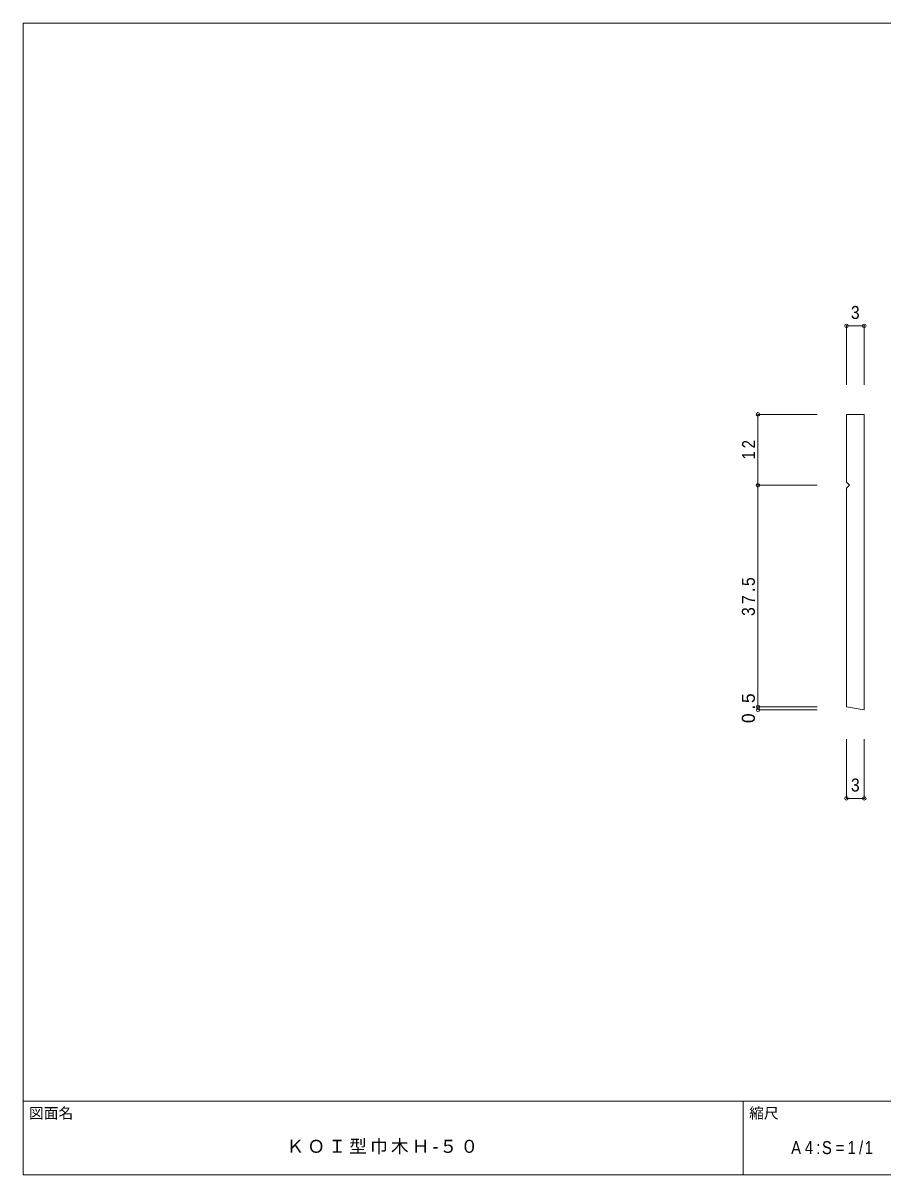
# Model space of a CAD drawing. Units: millimetres on the paper. Extents: x -141 to 141, y -98 to 98.
# Drawn here: x -141 to 4.7, y -97.5 to 97.5 of the extents above; entities that cross this region are included whole.
import ezdxf
from ezdxf.enums import TextEntityAlignment as Align

# ---------------------------------------------------------------- set-up
doc = ezdxf.new("R2010")
doc.units = ezdxf.units.MM
doc.header["$PDMODE"] = 32
doc.header["$PDSIZE"] = 0.6
for name, color, linetype, lineweight in [('0-0_ＫＢ製品', 2, 'Continuous', 9), ('0-3_寸法', 4, 'Continuous', 9), ('F-0_図面枠', 5, 'Continuous', 9), ('F-5_F-5ﾚｲﾔ', 7, 'Continuous', 9)]:
    doc.layers.add(name, color=color, linetype=linetype, lineweight=lineweight)
doc.styles.add('HGｺﾞｼｯｸM', font='')
doc.styles.get('HGｺﾞｼｯｸM').set_extended_font_data('HGｺﾞｼｯｸM')

msp = doc.modelspace()

# ---------------------------------------------------------------- linework, layer by layer
at = {"layer": '0-0_ＫＢ製品'}
for p, q in [((-1.5, 31.25), (1.5, 31.25)), ((-1.5, 31.25), (-1.5, 19.75)), ((1.5, 31.25), (1.5, -18.75)), ((-1, 19.25), (-1.5, 19.75)), ((-1, 19.25), (-1.5, 18.75)), ((-1.5, 18.75), (-1.5, -18.25)), ((1.5, -18.75), (-1.5, -18.25))]:
    msp.add_line(p, q, dxfattribs=at)
at = {"layer": '0-3_寸法'}
for p, q in [((-1.5, 46.25), (1.5, 46.25)), ((-1.5, 46.25), (-1.5, 36.25)), ((1.5, 46.25), (1.5, 36.25)), ((-16.5, 31.25), (-16.5, 19.25)), ((-16.5, 31.25), (-6.5, 31.25)), ((-16.5, 19.25), (-6.5, 19.25)), ((-16.5, 19.25), (-16.5, -18.25)), ((-16.5, -18.25), (-6.5, -18.25)), ((-16.5, -18.25), (-16.5, -18.75)), ((-16.5, -18.75), (-6.5, -18.75)), ((-1.5, -33.75), (-1.5, -23.75)), ((1.5, -33.75), (1.5, -23.75)), ((1.5, -33.75), (-1.5, -33.75))]:
    msp.add_line(p, q, dxfattribs=at)
for p in [(-1.5, 46.25), (1.5, 46.25), (-16.5, 31.25), (-16.5, 19.25), (-16.5, -18.25), (-16.5, -18.75), (-1.5, -33.75), (1.5, -33.75)]:
    msp.add_point(p, dxfattribs=at)
at = {"layer": 'F-0_図面枠'}
for p, q in [((-141, 97.5), (141, 97.5)), ((-141, -97.5), (-141, 97.5)), ((-141, -85), (141, -85)), ((-19, -97.5), (-19, -85)), ((141, -97.5), (-141, -97.5))]:
    msp.add_line(p, q, dxfattribs=at)

# ---------------------------------------------------------------- texts
at = {"layer": '0-3_寸法', "color": 7, "style": 'HGｺﾞｼｯｸM', "width": 0.9}
for p in [(-0.75, 46.75), (-0.75, -33.25)]:
    msp.add_text('3', height=2.199, dxfattribs=at).set_placement(p, align=Align.BOTTOM_LEFT)
at = {"layer": '0-3_寸法', "color": 7, "char_height": 2.199, "attachment_point": 7, "rotation": 90, "style": 'HGｺﾞｼｯｸM'}
for s, insert in [('\\T1.36;\\W0.85;12', (-17, 23.625)), ('\\T1.38;\\W0.9;37.5', (-17, -2.875)), ('\\T1.38;0.5', (-17, -21))]:
    msp.add_mtext(s, dxfattribs=dict(at, insert=insert))
at = {"layer": 'F-0_図面枠', "color": 7, "style": 'HGｺﾞｼｯｸM'}
msp.add_text('図面名', height=1.833, dxfattribs=at).set_placement((-140, -88.5), align=Align.BOTTOM_LEFT)
at = {"layer": 'F-5_F-5ﾚｲﾔ', "style": 'HGｺﾞｼｯｸM'}
msp.add_text('縮尺', height=1.833, dxfattribs=at).set_placement((-18, -88.5), align=Align.BOTTOM_LEFT)
at = {"layer": 'F-5_F-5ﾚｲﾔ', "char_height": 2.199, "attachment_point": 7, "style": 'HGｺﾞｼｯｸM'}
for s, insert in [('\\T1.18;ＫＯＩ型巾木Ｈ-５０', (-96.375, -94)), ('\\T1.39;\\W0.85;A4:S=1/1', (-10.875, -94))]:
    msp.add_mtext(s, dxfattribs=dict(at, insert=insert))

doc.saveas('drawing.dxf')
